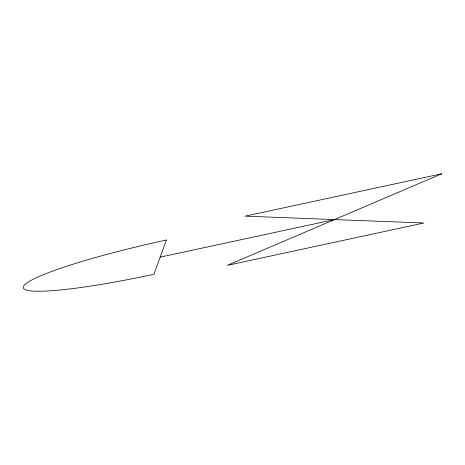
<?xml version="1.0" encoding="UTF-8"?>
<svg xmlns="http://www.w3.org/2000/svg" width="465" height="465" viewBox="0 0 465 465"><rect width="100%" height="100%" fill="white"/><g stroke="black" fill="none" stroke-linecap="round" stroke-linejoin="round"><path stroke-width="0.7" d="M160.187 257.139L334.527 219.573M166.383 240.021L153.985 274.263A140.279 15.392 -12.6 0 1 23.384 286.62A140.279 15.392 -12.6 0 1 166.383 240.021M441.75 173.782L227.304 265.364L423.929 222.997L245.125 216.149L441.75 173.782"/></g></svg>
